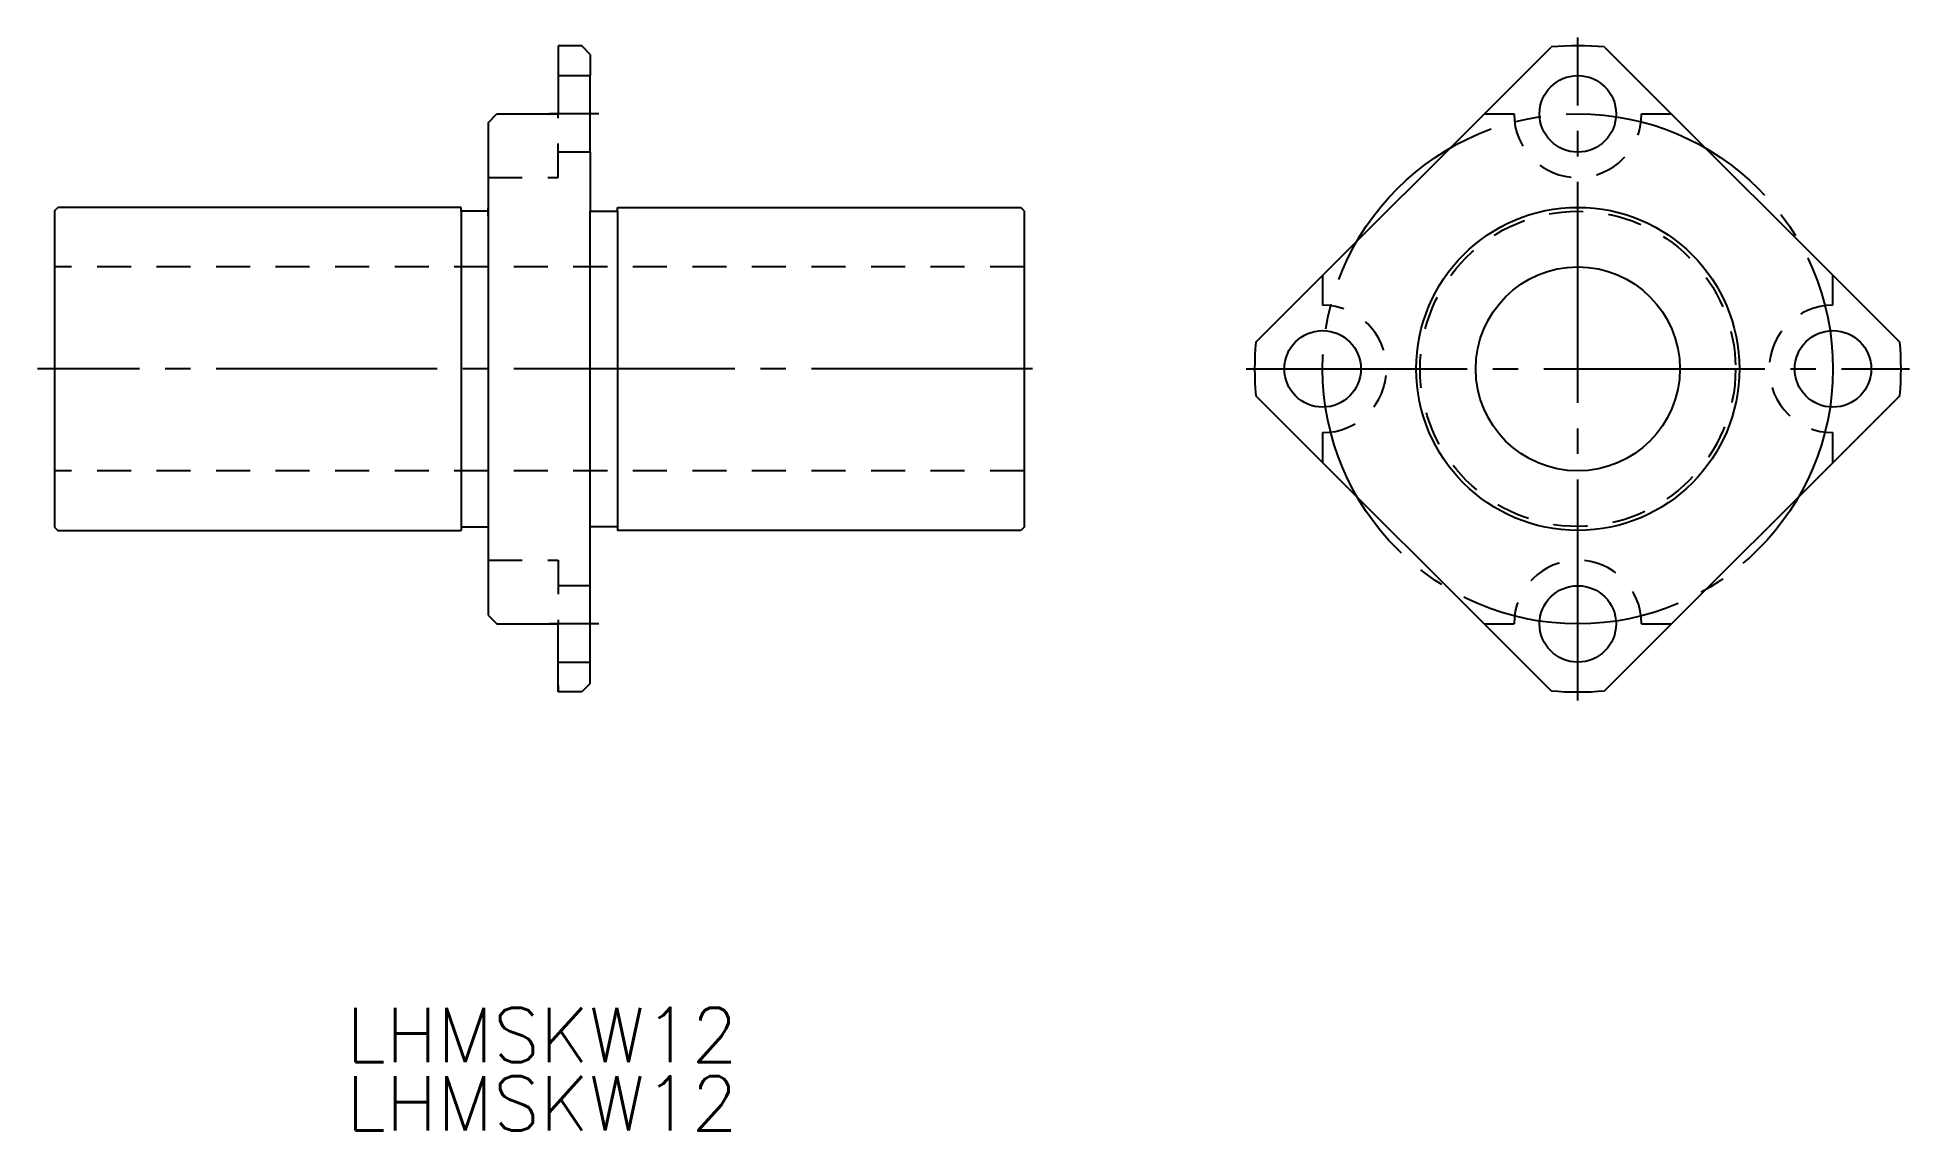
# Model space of a CAD drawing. Extents: x 149 to 259, y 124 to 188.
import ezdxf

# ---------------------------------------------------------------- set-up
doc = ezdxf.new("R2010")
doc.units = 0
doc.linetypes.add('CENTER', pattern=[17.5, 13, -1.5, 1.5, -1.5])
doc.linetypes.add('DASHED', pattern=[3.5, 2, -1.5])
doc.layers.get('0').update_dxf_attribs({"linetype": 'CONTINUOUS'})
doc.layers.add('CENTER', color=1, linetype='CENTER')
doc.styles.get("Standard").update_dxf_attribs({"font": 'txt.shx', "bigfont": '@extfont2.shx'})

msp = doc.modelspace()

# ---------------------------------------------------------------- linework, layer by layer
at = {"color": 7, "linetype": 'CONTINUOUS'}
for p, q in [((180.87, 187.5), (179.47, 187.5)), ((179.47, 187.5), (179.47, 183.5)), ((181.37, 187), (180.87, 187.5)), ((220.49, 170.07), (237.85, 187.43)), ((240.99, 187.43), (258.36, 170.07)), ((181.37, 187), (181.37, 185.75)), ((181.37, 181.25), (181.37, 185.75)), ((175.37, 182.98), (175.87, 183.5)), ((175.37, 182.98), (175.37, 154.01)), ((175.87, 183.5), (179.47, 183.5)), ((181.37, 181.25), (181.37, 178.8)), ((181.37, 178.8), (181.37, 177.77)), ((149.87, 177.8), (150.07, 178)), ((149.87, 177.8), (149.87, 177.5)), ((149.87, 177.5), (149.87, 159.2)), ((173.77, 178), (150.07, 178)), ((173.77, 177.77), (173.77, 178)), ((173.77, 177.77), (173.77, 159)), ((175.37, 177.77), (173.77, 177.77)), ((175.37, 177.5), (175.37, 177.95)), ((181.37, 177.77), (182.97, 177.77)), ((181.37, 150), (181.37, 177.77)), ((182.97, 178), (206.67, 178)), ((182.97, 177.77), (182.97, 178)), ((182.97, 177.77), (182.97, 159)), ((206.87, 177.8), (206.67, 178)), ((206.87, 177.8), (206.87, 177.5)), ((206.87, 177.5), (206.87, 159.2)), ((237.85, 149.56), (220.49, 166.92)), ((258.36, 166.92), (240.99, 149.56)), ((149.87, 159.2), (150.07, 159)), ((150.07, 159), (173.77, 159)), ((173.77, 159.22), (175.37, 159.22)), ((182.97, 159.22), (181.37, 159.22)), ((206.67, 159), (182.97, 159)), ((206.87, 159.2), (206.67, 159)), ((175.37, 154.01), (175.87, 153.5)), ((175.87, 153.5), (179.47, 153.5)), ((179.47, 149.5), (179.47, 153.5)), ((179.47, 149.87), (179.47, 149.5)), ((181.37, 150), (180.87, 149.5)), ((180.87, 149.5), (179.47, 149.5))]:
    msp.add_line(p, q, dxfattribs=at)
at = {"color": 3, "linetype": 'DASHED'}
for p, q in [((179.47, 185.75), (181.37, 185.75)), ((179.47, 179.75), (179.47, 183.5)), ((233.92, 183.5), (235.67, 183.5)), ((243.17, 183.5), (244.93, 183.5)), ((181.37, 181.25), (179.47, 181.25)), ((175.37, 179.75), (179.47, 179.75)), ((206.87, 174.5), (149.87, 174.5)), ((224.42, 174), (224.42, 172.25)), ((254.42, 172.25), (254.42, 174)), ((224.42, 164.75), (224.42, 162.99)), ((254.42, 162.99), (254.42, 164.75)), ((206.87, 162.5), (149.87, 162.5)), ((175.37, 157.25), (179.47, 157.25)), ((179.47, 157.25), (179.47, 153.5)), ((181.37, 155.75), (179.47, 155.75)), ((233.92, 153.5), (235.67, 153.5)), ((243.17, 153.5), (244.93, 153.5)), ((179.47, 151.25), (181.37, 151.25))]:
    msp.add_line(p, q, dxfattribs=at)
at = {"color": 7, "linetype": 'CONTINUOUS'}
for centre, radius in [((239.42, 183.5), 2.25), ((239.42, 168.5), 9.5), ((239.42, 168.5), 6), ((224.42, 168.5), 2.25), ((254.42, 168.5), 2.25), ((239.42, 153.5), 2.25)]:
    msp.add_circle(centre, radius, dxfattribs=at)
at = {"color": 3, "linetype": 'DASHED'}
msp.add_circle((239.42, 168.5), 9.27, dxfattribs=at)
at = {"color": 7, "linetype": 'CONTINUOUS'}
for start, end in [(85.2566, 94.7434), (175.2566, 184.7434), (355.2566, 4.7434), (265.2566, 274.7434)]:
    msp.add_arc((239.42, 168.5), 19, start, end, dxfattribs=at)
at = {"color": 3, "linetype": 'DASHED'}
for centre, start, end in [((239.42, 183.5), 180, 0), ((224.42, 168.5), 270, 90), ((254.42, 168.5), 90, 270), ((239.42, 153.5), 0, 180)]:
    msp.add_arc(centre, 3.75, start, end, dxfattribs=at)
at = {"layer": 'CENTER', "color": 1, "linetype": 'CENTER'}
for p, q in [((239.42, 149), (239.42, 188)), ((181.87, 183.5), (178.97, 183.5)), ((207.37, 168.5), (148.87, 168.5)), ((219.92, 168.5), (258.92, 168.5)), ((181.87, 153.5), (178.97, 153.5))]:
    msp.add_line(p, q, dxfattribs=at)
msp.add_circle((239.42, 168.5), 15, dxfattribs=at)

# ---------------------------------------------------------------- texts
at = {"color": 7, "linetype": 'CONTINUOUS'}
for p in [(167.01, 127.73), (167.01, 123.7)]:
    msp.add_text('LHMSKW12', height=3.2, dxfattribs=at).set_placement(p)

doc.saveas('drawing.dxf')
